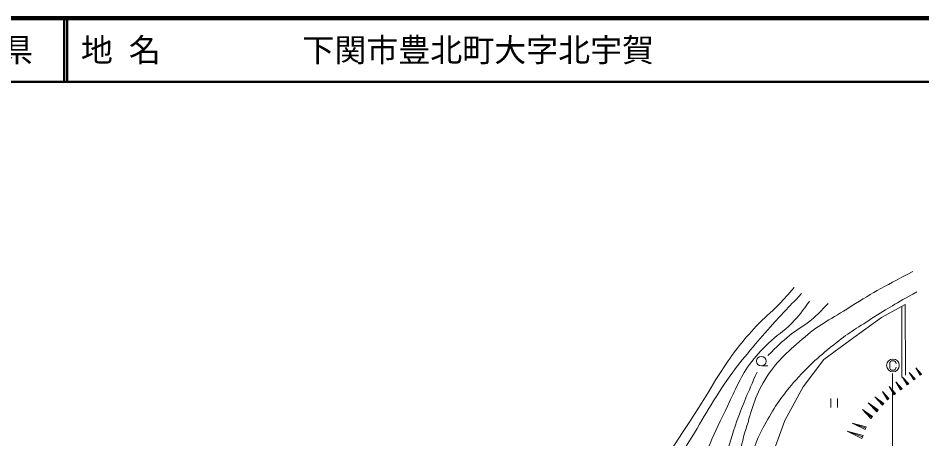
# Model space of a CAD drawing. Units: millimetres, scale not verified. Extents: x 40000 to 680000, y 20000 to 380000.
# Drawn here: x 360555 to 501926, y 314127 to 380000 of the extents above; entities that cross this region are included whole.
import ezdxf
from ezdxf.enums import TextEntityAlignment as Align

# ---------------------------------------------------------------- set-up
doc = ezdxf.new("R2010")
doc.units = ezdxf.units.MM
doc.header["$LTSCALE"] = 1000
for name, color, linetype, lineweight in [('M-BGD', 7, 'Continuous', 13), ('M-STR-HTXT', 7, 'Continuous', 13), ('M-STR-STRC', 7, 'Continuous', 25), ('M-TTL', 2, 'Continuous', 140), ('M-TTL-LINE', 7, 'Continuous', 50)]:
    doc.layers.add(name, color=color, linetype=linetype, lineweight=lineweight)
doc.layers.add('M-TTL-TXT', color=7, linetype='Continuous')
doc.styles.add('ＭＳ ゴシック', font='')
doc.styles.get('ＭＳ ゴシック').set_extended_font_data('MS Gothic')

msp = doc.modelspace()

# ---------------------------------------------------------------- linework, layer by layer
at = {"layer": 'M-BGD'}
for p, q in [((499294, 335155), (499377, 324105)), ((498782, 334873), (498770, 323746)), ((476816, 325549), (477816, 325549)), ((501763, 324202), (500964, 325262)), ((501869, 324282), (500964, 325262)), ((501657, 324122), (500964, 325262)), ((499739, 322676), (498882, 323813)), ((499853, 322761), (498882, 323813)), ((499625, 322590), (498882, 323813)), ((500753, 323440), (499941, 324516)), ((500860, 323521), (499941, 324516)), ((500645, 323359), (499941, 324516)), ((501869, 324282), (501657, 324122)), ((498713, 321902), (497833, 323069)), ((498830, 321990), (497833, 323069)), ((498596, 321814), (497833, 323069)), ((499853, 322761), (499625, 322590)), ((500860, 323521), (500645, 323359)), ((496645, 320343), (495735, 321551)), ((496766, 320434), (495735, 321551)), ((496525, 320252), (495735, 321551)), ((497681, 321124), (496786, 322311)), ((497800, 321214), (496786, 322311)), ((497563, 321035), (496786, 322311)), ((497800, 321214), (497563, 321035)), ((498830, 321990), (498596, 321814)), ((487657, 320433), (487657, 319033)), ((488707, 320433), (488707, 319033)), ((494982, 318526), (493536, 319790)), ((495108, 318671), (493536, 319790)), ((494855, 318382), (493536, 319790)), ((495870, 319543), (494552, 320695)), ((495985, 319675), (494552, 320695)), ((495755, 319411), (494552, 320695)), ((495985, 319675), (495755, 319411)), ((496766, 320434), (496525, 320252)), ((494071, 317484), (492640, 318734)), ((494196, 317627), (492640, 318734)), ((493946, 317341), (492640, 318734)), ((495108, 318671), (494855, 318382)), ((494196, 317627), (493946, 317341)), ((492619, 314447), (490241, 315355)), ((492710, 314685), (490241, 315355)), ((492528, 314210), (490241, 315355)), ((493138, 315807), (491010, 316620)), ((493219, 316020), (491010, 316620)), ((493057, 315594), (491010, 316620)), ((493219, 316020), (493057, 315594)), ((492710, 314685), (492528, 314210))]:
    msp.add_line(p, q, dxfattribs=at)
msp.add_lwpolyline([(474434, 291349), (471728, 289693), (470900, 290548), (471342, 292591), (473412, 297091), (475041, 301067), (478796, 312441), (480494, 316996), (483351, 322276), (486581, 326542), (490681, 329565), (495609, 333126), (499294, 335155)], dxfattribs=at)
msp.add_circle((476816, 326299), 750, dxfattribs=at)
for points, knots in [([(447037, 278046), (449613, 278663), (450502, 278817), (452556, 279750), (454026, 280418), (454843, 280834), (456182, 281737), (458238, 283126), (459465, 283852), (461222, 285606), (462439, 286821), (463104, 287556), (463995, 289029), (464839, 290426), (464806, 291443), (465320, 292992), (465647, 293979), (465737, 294567), (466154, 295520), (467171, 297841), (468243, 298881), (469445, 301112), (470682, 303406), (471338, 304728), (472206, 307185), (473337, 310387), (473360, 312363), (474380, 315601), (475367, 318733), (475679, 320651), (477403, 323446), (479158, 326291), (480696, 327527), (483201, 329741), (485661, 331916), (487388, 332698), (490158, 334461), (494081, 336959), (495518, 337672), (500511, 340342)], [0, 0, 0, 0, 1, 1, 1, 2, 2, 2, 3, 3, 3, 4, 4, 4, 5, 5, 5, 6, 6, 6, 7, 7, 7, 8, 8, 8, 9, 9, 9, 10, 10, 10, 11, 11, 11, 12, 12, 12, 13, 13, 13, 13]), ([(437932, 293896), (441431, 293394), (442922, 293203), (446049, 293730), (449316, 294281), (451343, 294760), (453958, 296794), (455622, 298088), (456329, 299101), (457561, 300811), (461003, 305590), (462367, 308643), (465470, 313649), (467982, 317700), (469177, 320111), (471931, 324002), (473082, 325629), (473808, 326482), (475078, 328018), (476276, 329468), (476976, 330257), (478225, 331663), (480080, 333750), (480727, 334399), (483112, 336880)], [0, 0, 0, 0, 1, 1, 1, 2, 2, 2, 3, 3, 3, 4, 4, 4, 5, 5, 5, 6, 6, 6, 7, 7, 7, 8, 8, 8, 8]), ([(446036, 274130), (447570, 274318), (448032, 274353), (449280, 274650), (450130, 274852), (450637, 274897), (451433, 275257), (452237, 275622), (452588, 276011), (453283, 276555), (455120, 277994), (456045, 278928), (457838, 280420), (458824, 281240), (459378, 281697), (460406, 282463), (462386, 283940), (463796, 284348), (465706, 285914), (466615, 286658), (467163, 287060), (467887, 287984), (468685, 289002), (468999, 289670), (469627, 290800), (470350, 292103), (470655, 292886), (471311, 294224), (471971, 295571), (472484, 296264), (472995, 297675), (473469, 298985), (473684, 299749), (473906, 301126), (474200, 302950), (474041, 304008), (474237, 305846), (474421, 307574), (474490, 308562), (474955, 310236), (475688, 312875), (476204, 314365), (477550, 316751), (478996, 319315), (479945, 320697), (481857, 322935), (484047, 325499), (485518, 326732), (488124, 328871), (490299, 330657), (491694, 331431), (494059, 332957), (496757, 334698), (497710, 335223), (501127, 337153)], [0, 0, 0, 0, 1, 1, 1, 2, 2, 2, 3, 3, 3, 4, 4, 4, 5, 5, 5, 6, 6, 6, 7, 7, 7, 8, 8, 8, 9, 9, 9, 10, 10, 10, 11, 11, 11, 12, 12, 12, 13, 13, 13, 14, 14, 14, 15, 15, 15, 16, 16, 16, 17, 17, 17, 18, 18, 18, 18]), ([(453057, 299258), (455230, 301996), (455787, 302769), (457488, 305056), (461735, 310765), (463887, 314133), (467717, 320130), (469026, 322180), (469635, 323408), (470988, 325430), (472743, 328052), (473871, 329436), (475999, 331766), (477295, 333185), (478238, 333768), (479561, 335162), (480530, 336184), (480854, 336545), (481962, 337854)], [0, 0, 0, 0, 1, 1, 1, 2, 2, 2, 3, 3, 3, 4, 4, 4, 5, 5, 5, 6, 6, 6, 6]), ([(465990, 306447), (468484, 312656), (469102, 314454), (471567, 319367), (472837, 321898), (473309, 323473), (474963, 325772), (475966, 327167), (476679, 327837), (477889, 329057), (479235, 330414), (480275, 330872), (481589, 332260), (482775, 333513), (483171, 334048), (484349, 335711)], [0, 0, 0, 0, 1, 1, 1, 2, 2, 2, 3, 3, 3, 4, 4, 4, 5, 5, 5, 5]), ([(477842, 327169), (479392, 328728), (479853, 329210), (481279, 330358), (482534, 331369), (483409, 331713), (484633, 332760), (485720, 333689), (486091, 334075), (487242, 335327)], [0, 0, 0, 0, 1, 1, 1, 2, 2, 2, 3, 3, 3, 3]), ([(418859, 292108), (423027, 291879), (424150, 291839), (427527, 291501), (429915, 291262), (431335, 291486), (433629, 290783), (435349, 290256), (436049, 289338), (437715, 288657), (440120, 287673), (441464, 286949), (444037, 286587), (446365, 286259), (447766, 285912), (450055, 286449), (453217, 287189), (454997, 288023), (457571, 290003), (459734, 291667), (460649, 292965), (462354, 295097), (464309, 297540), (465323, 298999), (466827, 301743), (468747, 305248), (469628, 307326), (471051, 311061), (471912, 313322), (472175, 314666), (472997, 316941), (474096, 319983), (474561, 320983), (476144, 324602)], [0, 0, 0, 0, 1, 1, 1, 2, 2, 2, 3, 3, 3, 4, 4, 4, 5, 5, 5, 6, 6, 6, 7, 7, 7, 8, 8, 8, 9, 9, 9, 10, 10, 10, 11, 11, 11, 11])]:
    msp.add_open_spline(points, degree=3, knots=knots, dxfattribs=at)
at = {"layer": 'M-STR-HTXT'}
msp.add_line((497319, 303849), (497319, 324348), dxfattribs=at)
at = {"layer": 'M-STR-STRC', "lineweight": 13}
msp.add_line((496887, 325874), (496887, 325374), dxfattribs=at)
msp.add_circle((497387, 325624), 1000, dxfattribs=at)
for centre, start, end in [((497387, 325874), 0, 180), ((497387, 325374), 180, 0)]:
    msp.add_arc(centre, 500, start, end, dxfattribs=at)
at = {"layer": 'M-TTL'}
msp.add_line((680000, 380000), (40000, 380000), dxfattribs=at)
at = {"layer": 'M-TTL-LINE'}
for p, q in [((367750, 380000), (367750, 370000)), ((368250, 380000), (368250, 370000)), ((40000, 370000), (680000, 370000))]:
    msp.add_line(p, q, dxfattribs=at)

# ---------------------------------------------------------------- texts
at = {"layer": 'M-TTL-TXT', "style": 'ＭＳ ゴシック'}
msp.add_text('山\u3000口\u3000県', height=3666, dxfattribs=at).set_placement((350375, 375000), align=Align.MIDDLE_CENTER)
for s, p in [('地 名', (370380, 375000)), ('下関市豊北町大字北宇賀', (405024, 375000))]:
    msp.add_text(s, height=3666, dxfattribs=at).set_placement(p, align=Align.MIDDLE_LEFT)

doc.saveas('drawing.dxf')
